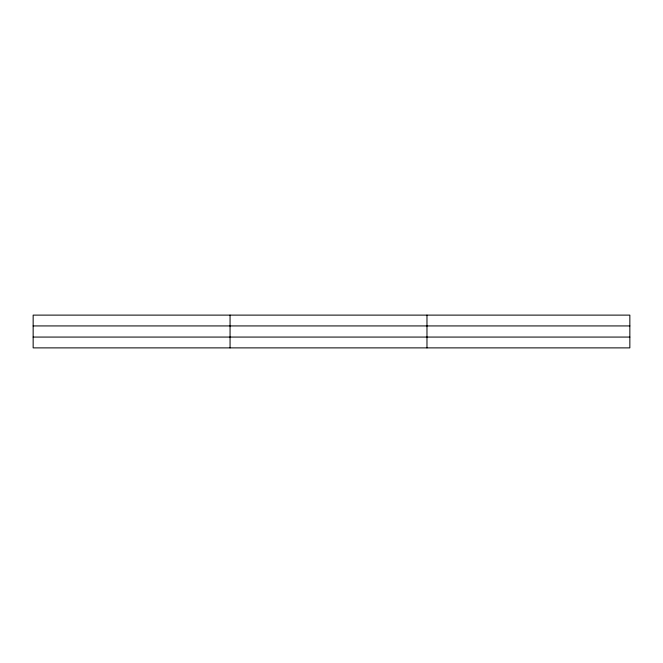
<?xml version="1.0" encoding="UTF-8"?>
<svg xmlns="http://www.w3.org/2000/svg" width="663" height="663" viewBox="0 0 663 663"><rect width="100%" height="100%" fill="white"/><g stroke="black" fill="none" stroke-linecap="round" stroke-linejoin="round"><path stroke-width="0.99" d="M230.061 347.884L230.061 315.116M426.972 347.884L426.972 315.116M629.85 337.069L629.85 347.884L33.15 347.884L33.15 315.116L629.85 315.116L629.85 337.069L33.15 337.069M33.15 325.931L629.85 325.931"/></g></svg>
